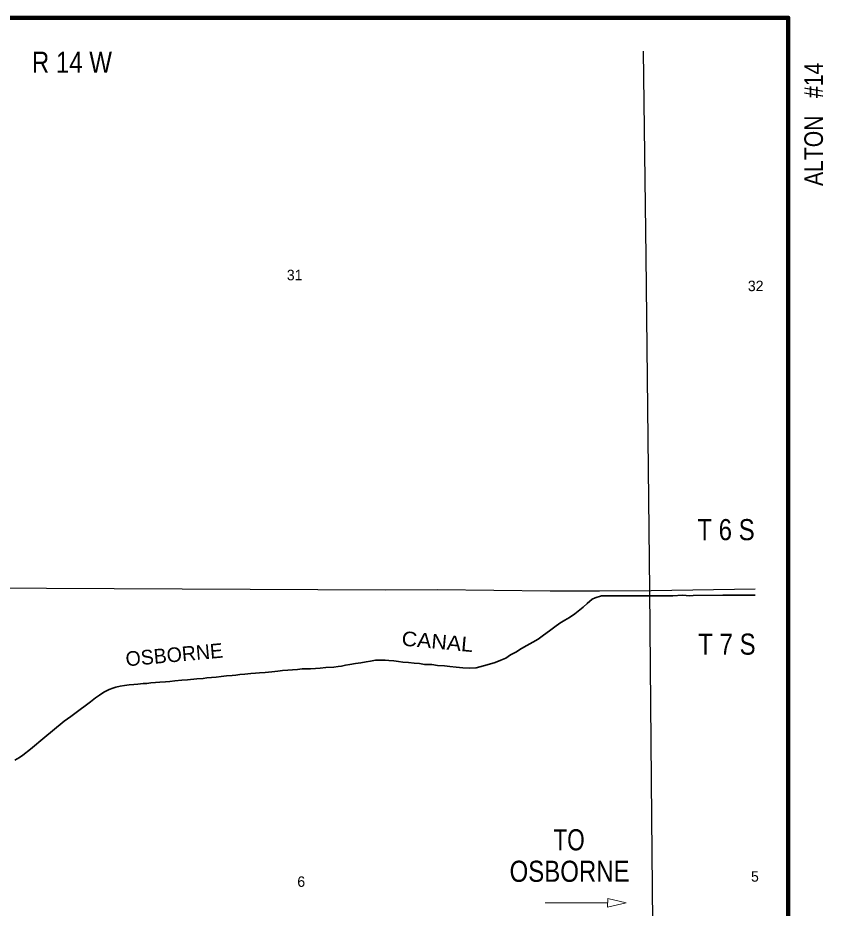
# Model space of a CAD drawing. Extents: x 203.72 to 207.65, y 44.91 to 48.84.
# Drawn here: x 206.504 to 207.652, y 47.573 to 48.842 of the extents above; entities that cross this region are included whole.
import ezdxf
from ezdxf.enums import TextEntityAlignment as Align

# ---------------------------------------------------------------- set-up
doc = ezdxf.new("R2010")
doc.units = 0
doc.header["$LTSCALE"] = 0.0075
for name, color, linetype, lineweight in [('14', 7, 'Continuous', 25), ('25', 7, 'Continuous', 35), ('35', 7, 'Continuous', 13), ('48', 7, 'Continuous', 106)]:
    doc.layers.add(name, color=color, linetype=linetype, lineweight=lineweight)
for name, color, linetype in [('29', 7, 'Continuous'), ('45', 7, 'Continuous'), ('46', 7, 'Continuous')]:
    doc.layers.add(name, color=color, linetype=linetype)

msp = doc.modelspace()

# ---------------------------------------------------------------- linework, layer by layer
at = {"layer": '14'}
for points in [[(207.395833, 48.795076), (207.399432, 48.501894), (207.404924, 48.026136), (207.407765, 47.702273), (207.410038, 47.452462), (207.412879, 47.049053)], [(207.555303, 48.027841), (207.407386, 48.025568), (207.333333, 48.025), (207.263447, 48.025), (207.102841, 48.026705), (207.029167, 48.026326), (206.447538, 48.028977)]]:
    msp.add_lwpolyline(points, dxfattribs=at)
at = {"layer": '25'}
for points in [[(207.315909, 48.007386), (207.323295, 48.013258), (207.327273, 48.015341), (207.336553, 48.018182), (207.342045, 48.018371), (207.358902, 48.018182), (207.377083, 48.018371), (207.414205, 48.018371), (207.438258, 48.018182), (207.451705, 48.019318), (207.462311, 48.017992), (207.467045, 48.01875), (207.50947, 48.019318), (207.52803, 48.018939), (207.542992, 48.019129), (207.550189, 48.019129), (207.555303, 48.019129)], [(206.570265, 47.839394), (206.579735, 47.846023), (206.591288, 47.854924), (206.602083, 47.862879), (206.607765, 47.867045), (206.614962, 47.872727), (206.620644, 47.876515), (206.627083, 47.881061), (206.629924, 47.882386), (206.634659, 47.884659), (206.639583, 47.886364), (206.644129, 47.887879), (206.650379, 47.889583), (206.65625, 47.89053), (206.663068, 47.891098), (206.669886, 47.891667), (206.675568, 47.892235), (206.682765, 47.892992), (206.688068, 47.892992), (206.693939, 47.893939), (206.700379, 47.894508), (206.706629, 47.895265), (206.714773, 47.895455), (206.721212, 47.896212), (206.72822, 47.89678), (206.737879, 47.897727), (206.746023, 47.898485), (206.75928, 47.899811), (206.768561, 47.900568), (206.773864, 47.901326), (206.780303, 47.901894), (206.787121, 47.902462), (206.794129, 47.903409), (206.801705, 47.903977), (206.809848, 47.904545), (206.814962, 47.905303), (206.820833, 47.906061), (206.82803, 47.906439), (206.836553, 47.907386), (206.843371, 47.907765), (206.848674, 47.908523), (206.857008, 47.909091), (206.866288, 47.910038), (206.874811, 47.910606), (206.881439, 47.911553), (206.889015, 47.912121), (206.895833, 47.912879), (206.90322, 47.913258), (206.90947, 47.914015), (206.921591, 47.914205), (206.928788, 47.914773), (206.935227, 47.915152), (206.943561, 47.915909), (206.954735, 47.916667), (206.961174, 47.917424), (206.965909, 47.917992), (206.971591, 47.919318), (206.977652, 47.920455), (206.985795, 47.92178), (206.993182, 47.922727), (207.000758, 47.924053), (207.007197, 47.925189), (207.014394, 47.926326), (207.027841, 47.926705), (207.033333, 47.925947), (207.040152, 47.925568), (207.04678, 47.924811), (207.053409, 47.923864), (207.061364, 47.923106), (207.069318, 47.922348), (207.076894, 47.921591), (207.084091, 47.920455), (207.094318, 47.920076), (207.102652, 47.91875), (207.1125, 47.918371), (207.120265, 47.917235), (207.129356, 47.916477), (207.138636, 47.91572), (207.148106, 47.915152), (207.157576, 47.91553), (207.168182, 47.918371), (207.176515, 47.920833), (207.185038, 47.923295), (207.192992, 47.926326), (207.200189, 47.929545), (207.206818, 47.934091), (207.214394, 47.937689), (207.222348, 47.943182), (207.230114, 47.947348), (207.238447, 47.952273), (207.246023, 47.956629), (207.253788, 47.961932), (207.262311, 47.968182), (207.270076, 47.974242), (207.276894, 47.979356), (207.283902, 47.983712), (207.29072, 47.9875), (207.298485, 47.992424), (207.310417, 48.002083), (207.315909, 48.007386)], [(206.499811, 47.783902), (206.506629, 47.787689), (206.511364, 47.790909), (206.522538, 47.799621), (206.542992, 47.816856), (206.553598, 47.825568), (206.570265, 47.839394)]]:
    msp.add_lwpolyline(points, dxfattribs=at)
at = {"layer": '35'}
msp.add_line((207.345076, 47.580682), (207.255871, 47.580682), dxfattribs=at)
msp.add_lwpolyline([(207.345265, 47.586742), (207.371591, 47.580682), (207.345076, 47.574432)], close=True, dxfattribs=at)
at = {"layer": '48'}
msp.add_lwpolyline([(203.720076, 44.959848), (203.720076, 48.842424), (207.602652, 48.842424), (207.602652, 44.959848)], close=True, dxfattribs=at)

# ---------------------------------------------------------------- texts
at = {"layer": '29', "width": 1.1}
msp.add_text('CANAL', height=0.02083, rotation=354.733, dxfattribs=at).set_placement((207.101601, 47.942679), align=Align.CENTER)
at = {"layer": '29'}
msp.add_text('OSBORNE', height=0.02083, rotation=5.176, dxfattribs=at).set_placement((206.728227, 47.923927), align=Align.CENTER)
at = {"layer": '35', "width": 0.85}
msp.add_text('ALTON   #14', height=0.02651, rotation=90, dxfattribs=at).set_placement((207.652083, 48.69053), align=Align.CENTER)
at = {"layer": '35'}
for s, width, p in [('TO', 0.8, (207.290152, 47.655303)), ('OSBORNE', 0.85, (207.290909, 47.610417))]:
    msp.add_text(s, height=0.03011, dxfattribs=dict(at, width=width)).set_placement(p, align=Align.CENTER)
at = {"layer": '45'}
for s, p in [('31', (206.898958, 48.468182)), ('32', (207.55625, 48.452652)), ('5', (207.555114, 47.610606)), ('6', (206.908333, 47.60322))]:
    msp.add_text(s, height=0.01496, dxfattribs=at).set_placement(p, align=Align.CENTER)
at = {"layer": '46', "width": 0.85}
for s, p in [('R 14 W', (206.581439, 48.764015)), ('T 6 S', (207.51392, 48.097538)), ('T 7 S', (207.515246, 47.93428))]:
    msp.add_text(s, height=0.03011, dxfattribs=at).set_placement(p, align=Align.CENTER)

doc.saveas('drawing.dxf')
